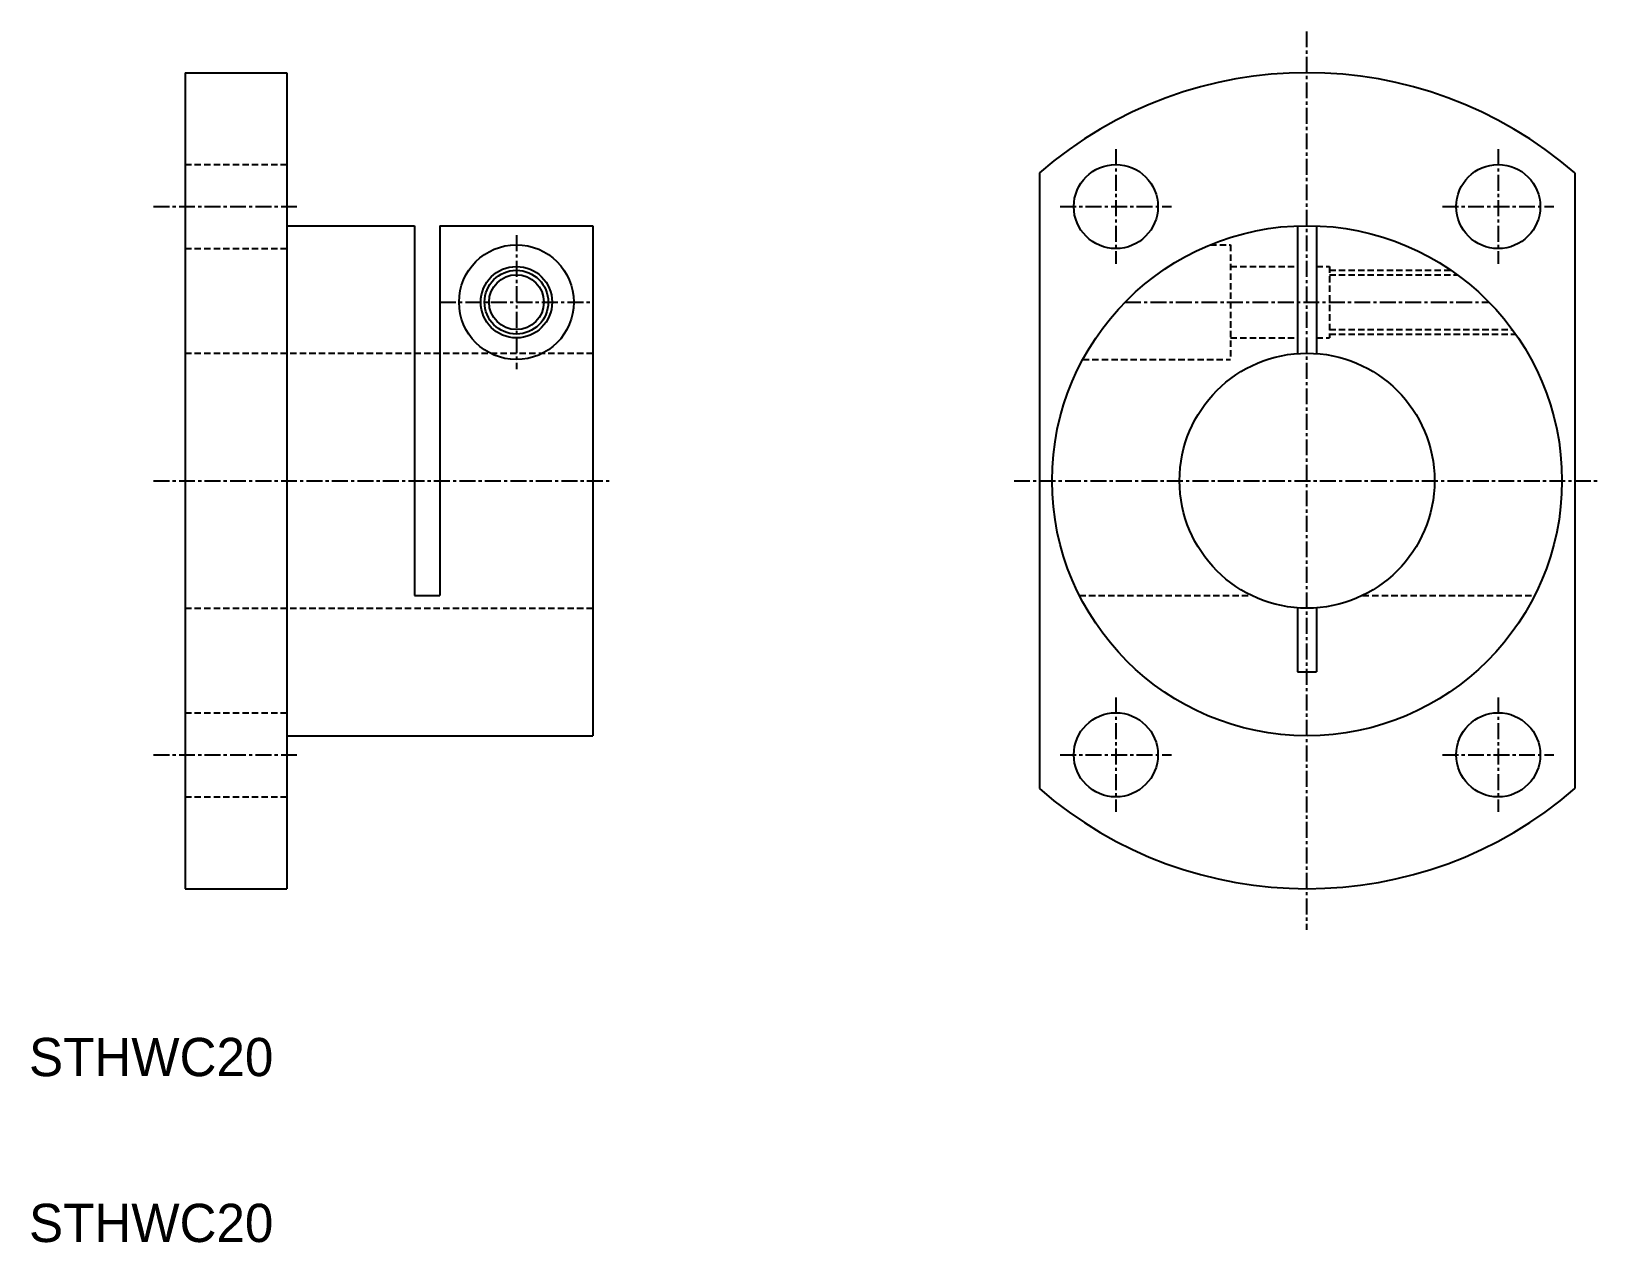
# Model space of a CAD drawing. Extents: x -30 to 93, y -14 to 81.
import ezdxf

# ---------------------------------------------------------------- set-up
doc = ezdxf.new("R2010")
doc.units = 0
doc.linetypes.add('CENTER', pattern=[2, 1.25, -0.25, 0.25, -0.25])
doc.linetypes.add('DASHED', pattern=[0.75, 0.5, -0.25])
doc.layers.get('0').update_dxf_attribs({"linetype": 'CONTINUOUS'})
doc.layers.add('CENTER', color=1, linetype='CENTER')

msp = doc.modelspace()

# ---------------------------------------------------------------- linework, layer by layer
for p, q in [((-18.19, 78.19), (-18.19, 14.19)), ((-18.19, 78.19), (-10.19, 78.19)), ((-10.19, 78.19), (-10.19, 14.19)), ((48.84, 70.34), (48.84, 22.05)), ((90.84, 70.34), (90.84, 22.05)), ((-10.19, 66.19), (-0.19, 66.19)), ((-0.19, 66.19), (-0.19, 37.19)), ((1.81, 66.19), (1.81, 37.19)), ((1.81, 66.19), (13.81, 66.19)), ((13.81, 66.19), (13.81, 26.19)), ((69.09, 66.18), (69.09, 56.16)), ((70.59, 66.18), (70.59, 56.16)), ((-0.19, 37.19), (1.81, 37.19)), ((69.09, 36.22), (69.09, 31.21)), ((70.59, 36.22), (70.59, 31.21)), ((69.09, 31.21), (70.59, 31.21)), ((-10.19, 26.19), (13.81, 26.19)), ((-18.19, 14.19), (-10.19, 14.19))]:
    msp.add_line(p, q)
at = {"color": 3, "linetype": 'DASHED'}
for p, q in [((-18.19, 70.99), (-10.19, 70.99)), ((-18.19, 64.39), (-10.19, 64.39)), ((62.24, 64.69), (63.84, 64.69)), ((63.84, 64.69), (63.84, 55.69)), ((63.84, 62.99), (69.09, 62.99)), ((70.59, 62.99), (71.59, 62.99)), ((71.59, 62.99), (71.59, 57.39)), ((71.59, 62.69), (81.14, 62.69)), ((71.59, 62.34), (81.63, 62.34)), ((71.59, 58.04), (85.95, 58.04)), ((63.84, 57.39), (69.09, 57.39)), ((70.59, 57.39), (71.59, 57.39)), ((71.59, 57.69), (86.2, 57.69)), ((-18.19, 56.19), (13.81, 56.19)), ((52.24, 55.69), (63.84, 55.69)), ((51.98, 37.19), (65.48, 37.19)), ((74.2, 37.19), (87.7, 37.19)), ((-18.19, 36.19), (13.81, 36.19)), ((-18.19, 27.99), (-10.19, 27.99)), ((-18.19, 21.39), (-10.19, 21.39))]:
    msp.add_line(p, q, dxfattribs=at)
for centre, radius in [((54.84, 67.69), 3.3), ((84.84, 67.69), 3.3), ((69.84, 46.19), 20), ((7.81, 60.19), 4.5), ((7.81, 60.19), 2.8), ((7.81, 60.19), 2.15), ((69.84, 46.19), 10), ((54.84, 24.69), 3.3), ((84.84, 24.69), 3.3)]:
    msp.add_circle(centre, radius)
at = {"color": 3, "linetype": 'CONTINUOUS'}
msp.add_circle((7.81, 60.19), 2.5, dxfattribs=at)
for start, end in [(48.9855, 131.0145), (228.9855, 311.0145)]:
    msp.add_arc((69.84, 46.19), 32, start, end)
at = {"layer": 'CENTER'}
for p, q in [((69.79, 81.43), (69.79, 10.96)), ((54.84, 72.18), (54.84, 63.21)), ((84.84, 72.18), (84.84, 63.21)), ((-20.66, 67.69), (-9.19, 67.69)), ((50.47, 67.69), (59.2, 67.69)), ((80.47, 67.69), (89.2, 67.69)), ((7.81, 65.44), (7.81, 54.94)), ((1.81, 60.19), (13.81, 60.19)), ((55.55, 60.19), (84.12, 60.19)), ((-20.66, 46.19), (15.34, 46.19)), ((46.85, 46.19), (92.72, 46.19)), ((54.84, 29.18), (54.84, 20.21)), ((84.84, 29.18), (84.84, 20.21)), ((-20.66, 24.69), (-9.19, 24.69)), ((50.47, 24.69), (59.2, 24.69)), ((80.47, 24.69), (89.2, 24.69))]:
    msp.add_line(p, q, dxfattribs=at)

# ---------------------------------------------------------------- texts
for p in [(-30.43, -0.51), (-30.43, -13.52)]:
    msp.add_text('STHWC20', height=3).set_placement(p)

doc.saveas('drawing.dxf')
